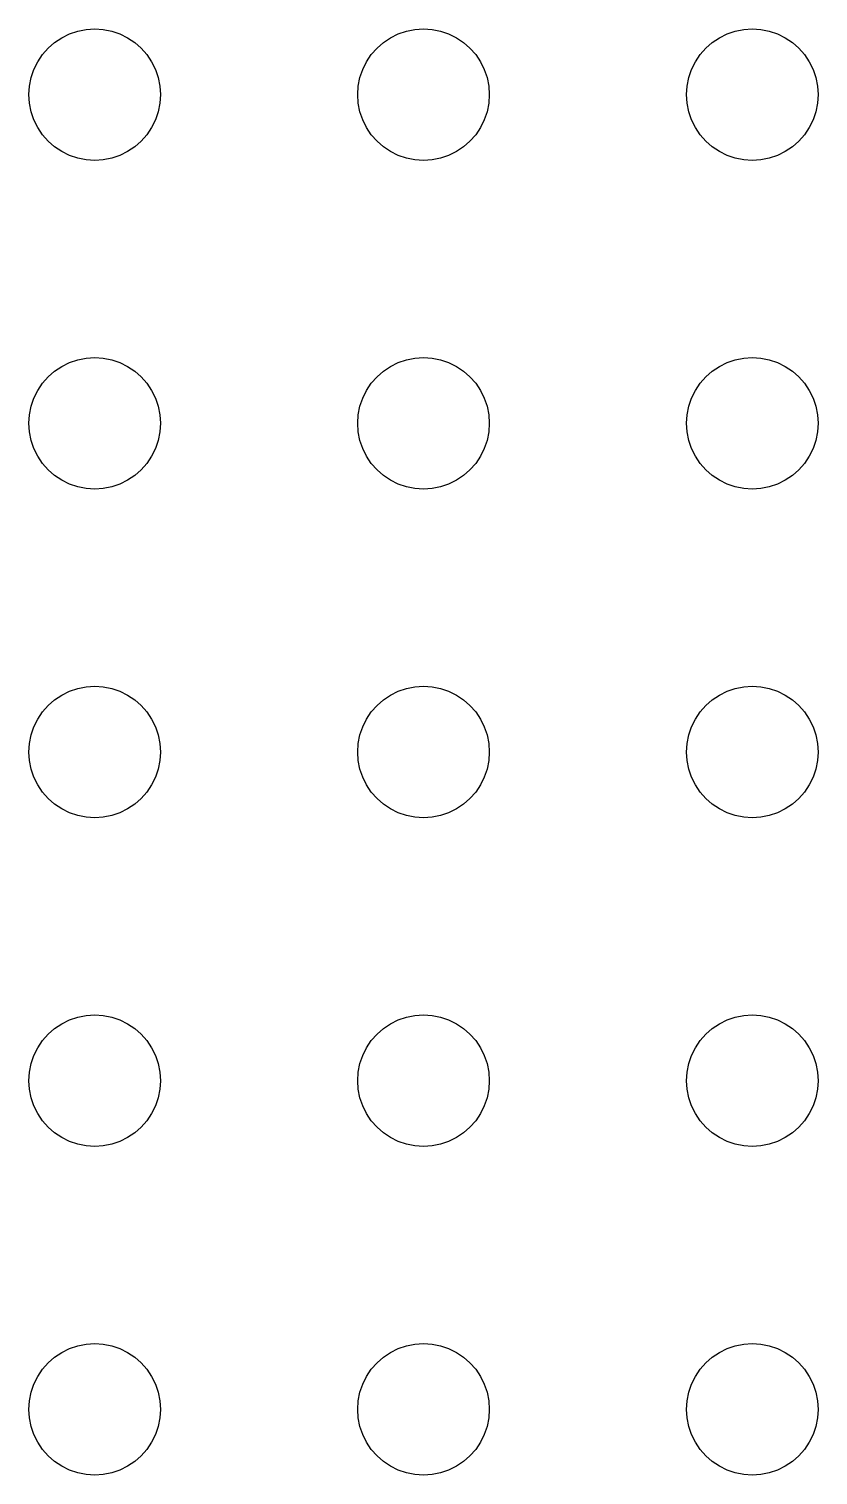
# Model space of a CAD drawing. Header units: metres. Extents: x -149 to 149, y -149 to 149.
# Drawn here: x 34.5 to 70.5, y -70.5 to -4.5 of the extents above; entities that cross this region are included whole.
import ezdxf

# ---------------------------------------------------------------- set-up
doc = ezdxf.new("R2010")
doc.units = ezdxf.units.M

msp = doc.modelspace()

# ---------------------------------------------------------------- linework, layer by layer
for p, q in [((36.3519, -4.72835), (36.7235, -4.60222)), ((36.7235, -4.60222), (37.1084, -4.52567)), ((37.1084, -4.52567), (37.5, -4.5)), ((37.5, -4.5), (37.8916, -4.52567)), ((37.8916, -4.52567), (38.2765, -4.60222)), ((38.2765, -4.60222), (38.648, -4.72835)), ((51.3519, -4.72835), (51.7235, -4.60222)), ((51.7235, -4.60222), (52.1084, -4.52567)), ((52.1084, -4.52567), (52.5, -4.5)), ((52.5, -4.5), (52.8916, -4.52567)), ((52.8916, -4.52567), (53.2765, -4.60222)), ((53.2765, -4.60222), (53.648, -4.72835)), ((66.3519, -4.72835), (66.7235, -4.60222)), ((66.7235, -4.60222), (67.1084, -4.52567)), ((67.1084, -4.52567), (67.5, -4.5)), ((67.5, -4.5), (67.8916, -4.52567)), ((67.8916, -4.52567), (68.2765, -4.60222)), ((68.2765, -4.60222), (68.648, -4.72835)), ((35.3787, -5.37868), (35.6737, -5.11993)), ((35.6737, -5.11993), (36, -4.90192)), ((36, -4.90192), (36.3519, -4.72835)), ((38.648, -4.72835), (39, -4.90192)), ((39, -4.90192), (39.3263, -5.11993)), ((39.3263, -5.11993), (39.6213, -5.37868)), ((50.3787, -5.37868), (50.6737, -5.11993)), ((50.6737, -5.11993), (51, -4.90192)), ((51, -4.90192), (51.3519, -4.72835)), ((53.648, -4.72835), (54, -4.90192)), ((54, -4.90192), (54.3263, -5.11993)), ((54.3263, -5.11993), (54.6213, -5.37868)), ((65.3787, -5.37868), (65.6737, -5.11993)), ((65.6737, -5.11993), (66, -4.90192)), ((66, -4.90192), (66.3519, -4.72835)), ((68.648, -4.72835), (69, -4.90192)), ((69, -4.90192), (69.3263, -5.11993)), ((69.3263, -5.11993), (69.6213, -5.37868)), ((34.9019, -6), (35.1199, -5.67371)), ((35.1199, -5.67371), (35.3787, -5.37868)), ((39.6213, -5.37868), (39.8801, -5.67371)), ((39.8801, -5.67371), (40.0981, -6)), ((49.9019, -6), (50.1199, -5.67371)), ((50.1199, -5.67371), (50.3787, -5.37868)), ((54.6213, -5.37868), (54.8801, -5.67371)), ((54.8801, -5.67371), (55.0981, -6)), ((64.9019, -6), (65.1199, -5.67371)), ((65.1199, -5.67371), (65.3787, -5.37868)), ((69.6213, -5.37868), (69.8801, -5.67371)), ((69.8801, -5.67371), (70.0981, -6)), ((34.6022, -6.72354), (34.7284, -6.35194)), ((34.7284, -6.35194), (34.9019, -6)), ((40.0981, -6), (40.2716, -6.35194)), ((40.2716, -6.35194), (40.3978, -6.72354)), ((49.6022, -6.72354), (49.7284, -6.35194)), ((49.7284, -6.35194), (49.9019, -6)), ((55.0981, -6), (55.2716, -6.35194)), ((55.2716, -6.35194), (55.3978, -6.72354)), ((64.6022, -6.72354), (64.7284, -6.35194)), ((64.7284, -6.35194), (64.9019, -6)), ((70.0981, -6), (70.2716, -6.35194)), ((70.2716, -6.35194), (70.3978, -6.72354)), ((34.5, -7.5), (34.5257, -7.10841)), ((34.5257, -7.10841), (34.6022, -6.72354)), ((40.3978, -6.72354), (40.4743, -7.10841)), ((40.4743, -7.10841), (40.5, -7.5)), ((49.5, -7.5), (49.5257, -7.10841)), ((49.5257, -7.10841), (49.6022, -6.72354)), ((55.3978, -6.72354), (55.4743, -7.10841)), ((55.4743, -7.10841), (55.5, -7.5)), ((64.5, -7.5), (64.5257, -7.10841)), ((64.5257, -7.10841), (64.6022, -6.72354)), ((70.3978, -6.72354), (70.4743, -7.10841)), ((70.4743, -7.10841), (70.5, -7.5)), ((34.5257, -7.89157), (34.5, -7.5)), ((34.6022, -8.27644), (34.5257, -7.89157)), ((40.4743, -7.89157), (40.3978, -8.27644)), ((40.5, -7.5), (40.4743, -7.89157)), ((49.5257, -7.89157), (49.5, -7.5)), ((49.6022, -8.27644), (49.5257, -7.89157)), ((55.4743, -7.89157), (55.3978, -8.27644)), ((55.5, -7.5), (55.4743, -7.89157)), ((64.5257, -7.89157), (64.5, -7.5)), ((64.6022, -8.27644), (64.5257, -7.89157)), ((70.4743, -7.89157), (70.3978, -8.27644)), ((70.5, -7.5), (70.4743, -7.89157)), ((34.7284, -8.64804), (34.6022, -8.27644)), ((40.3978, -8.27644), (40.2716, -8.64804)), ((49.7284, -8.64804), (49.6022, -8.27644)), ((55.3978, -8.27644), (55.2716, -8.64804)), ((64.7284, -8.64804), (64.6022, -8.27644)), ((70.3978, -8.27644), (70.2716, -8.64804)), ((34.9019, -9), (34.7284, -8.64804)), ((35.1199, -9.32628), (34.9019, -9)), ((40.0981, -9), (39.8801, -9.32628)), ((40.2716, -8.64804), (40.0981, -9)), ((49.9019, -9), (49.7284, -8.64804)), ((50.1199, -9.32628), (49.9019, -9)), ((55.0981, -9), (54.8801, -9.32628)), ((55.2716, -8.64804), (55.0981, -9)), ((64.9019, -9), (64.7284, -8.64804)), ((65.1199, -9.32628), (64.9019, -9)), ((70.0981, -9), (69.8801, -9.32628)), ((70.2716, -8.64804), (70.0981, -9)), ((35.3787, -9.62131), (35.1199, -9.32628)), ((35.6737, -9.88005), (35.3787, -9.62131)), ((36, -10.0981), (35.6737, -9.88005)), ((39.3263, -9.88005), (39, -10.0981)), ((39.6213, -9.62131), (39.3263, -9.88005)), ((39.8801, -9.32628), (39.6213, -9.62131)), ((50.3787, -9.62131), (50.1199, -9.32628)), ((50.6737, -9.88005), (50.3787, -9.62131)), ((51, -10.0981), (50.6737, -9.88005)), ((54.3263, -9.88005), (54, -10.0981)), ((54.6213, -9.62131), (54.3263, -9.88005)), ((54.8801, -9.32628), (54.6213, -9.62131)), ((65.3787, -9.62131), (65.1199, -9.32628)), ((65.6737, -9.88005), (65.3787, -9.62131)), ((66, -10.0981), (65.6737, -9.88005)), ((69.3263, -9.88005), (69, -10.0981)), ((69.6213, -9.62131), (69.3263, -9.88005)), ((69.8801, -9.32628), (69.6213, -9.62131)), ((36.3519, -10.2716), (36, -10.0981)), ((36.7235, -10.3978), (36.3519, -10.2716)), ((37.1084, -10.4743), (36.7235, -10.3978)), ((37.5, -10.5), (37.1084, -10.4743)), ((37.8916, -10.4743), (37.5, -10.5)), ((38.2765, -10.3978), (37.8916, -10.4743)), ((38.648, -10.2716), (38.2765, -10.3978)), ((39, -10.0981), (38.648, -10.2716)), ((51.3519, -10.2716), (51, -10.0981)), ((51.7235, -10.3978), (51.3519, -10.2716)), ((52.1084, -10.4743), (51.7235, -10.3978)), ((52.5, -10.5), (52.1084, -10.4743)), ((52.8916, -10.4743), (52.5, -10.5)), ((53.2765, -10.3978), (52.8916, -10.4743)), ((53.648, -10.2716), (53.2765, -10.3978)), ((54, -10.0981), (53.648, -10.2716)), ((66.3519, -10.2716), (66, -10.0981)), ((66.7235, -10.3978), (66.3519, -10.2716)), ((67.1084, -10.4743), (66.7235, -10.3978)), ((67.5, -10.5), (67.1084, -10.4743)), ((67.8916, -10.4743), (67.5, -10.5)), ((68.2765, -10.3978), (67.8916, -10.4743)), ((68.648, -10.2716), (68.2765, -10.3978)), ((69, -10.0981), (68.648, -10.2716)), ((36, -19.9019), (36.3519, -19.7283)), ((36.3519, -19.7283), (36.7235, -19.6022)), ((36.7235, -19.6022), (37.1084, -19.5257)), ((37.1084, -19.5257), (37.5, -19.5)), ((37.5, -19.5), (37.8916, -19.5257)), ((37.8916, -19.5257), (38.2765, -19.6022)), ((38.2765, -19.6022), (38.648, -19.7283)), ((38.648, -19.7283), (39, -19.9019)), ((51, -19.9019), (51.3519, -19.7283)), ((51.3519, -19.7283), (51.7235, -19.6022)), ((51.7235, -19.6022), (52.1084, -19.5257)), ((52.1084, -19.5257), (52.5, -19.5)), ((52.5, -19.5), (52.8916, -19.5257)), ((52.8916, -19.5257), (53.2765, -19.6022)), ((53.2765, -19.6022), (53.648, -19.7283)), ((53.648, -19.7283), (54, -19.9019)), ((66, -19.9019), (66.3519, -19.7283)), ((66.3519, -19.7283), (66.7235, -19.6022)), ((66.7235, -19.6022), (67.1084, -19.5257)), ((67.1084, -19.5257), (67.5, -19.5)), ((67.5, -19.5), (67.8916, -19.5257)), ((67.8916, -19.5257), (68.2765, -19.6022)), ((68.2765, -19.6022), (68.648, -19.7283)), ((68.648, -19.7283), (69, -19.9019)), ((35.1199, -20.6737), (35.3787, -20.3787)), ((35.3787, -20.3787), (35.6737, -20.1199)), ((35.6737, -20.1199), (36, -19.9019)), ((39, -19.9019), (39.3263, -20.1199)), ((39.3263, -20.1199), (39.6213, -20.3787)), ((39.6213, -20.3787), (39.8801, -20.6737)), ((50.1199, -20.6737), (50.3787, -20.3787)), ((50.3787, -20.3787), (50.6737, -20.1199)), ((50.6737, -20.1199), (51, -19.9019)), ((54, -19.9019), (54.3263, -20.1199)), ((54.3263, -20.1199), (54.6213, -20.3787)), ((54.6213, -20.3787), (54.8801, -20.6737)), ((65.1199, -20.6737), (65.3787, -20.3787)), ((65.3787, -20.3787), (65.6737, -20.1199)), ((65.6737, -20.1199), (66, -19.9019)), ((69, -19.9019), (69.3263, -20.1199)), ((69.3263, -20.1199), (69.6213, -20.3787)), ((69.6213, -20.3787), (69.8801, -20.6737)), ((34.7284, -21.3519), (34.9019, -21)), ((34.9019, -21), (35.1199, -20.6737)), ((39.8801, -20.6737), (40.0981, -21)), ((40.0981, -21), (40.2716, -21.3519)), ((49.7284, -21.3519), (49.9019, -21)), ((49.9019, -21), (50.1199, -20.6737)), ((54.8801, -20.6737), (55.0981, -21)), ((55.0981, -21), (55.2716, -21.3519)), ((64.7284, -21.3519), (64.9019, -21)), ((64.9019, -21), (65.1199, -20.6737)), ((69.8801, -20.6737), (70.0981, -21)), ((70.0981, -21), (70.2716, -21.3519)), ((34.5257, -22.1084), (34.6022, -21.7235)), ((34.6022, -21.7235), (34.7284, -21.3519)), ((40.2716, -21.3519), (40.3978, -21.7235)), ((40.3978, -21.7235), (40.4743, -22.1084)), ((49.5257, -22.1084), (49.6022, -21.7235)), ((49.6022, -21.7235), (49.7284, -21.3519)), ((55.2716, -21.3519), (55.3978, -21.7235)), ((55.3978, -21.7235), (55.4743, -22.1084)), ((64.5257, -22.1084), (64.6022, -21.7235)), ((64.6022, -21.7235), (64.7284, -21.3519)), ((70.2716, -21.3519), (70.3978, -21.7235)), ((70.3978, -21.7235), (70.4743, -22.1084)), ((34.5, -22.5), (34.5257, -22.1084)), ((40.4743, -22.1084), (40.5, -22.5)), ((49.5, -22.5), (49.5257, -22.1084)), ((55.4743, -22.1084), (55.5, -22.5)), ((64.5, -22.5), (64.5257, -22.1084)), ((70.4743, -22.1084), (70.5, -22.5)), ((34.5257, -22.8916), (34.5, -22.5)), ((34.6022, -23.2764), (34.5257, -22.8916)), ((40.4743, -22.8916), (40.3978, -23.2764)), ((40.5, -22.5), (40.4743, -22.8916)), ((49.5257, -22.8916), (49.5, -22.5)), ((49.6022, -23.2764), (49.5257, -22.8916)), ((55.4743, -22.8916), (55.3978, -23.2764)), ((55.5, -22.5), (55.4743, -22.8916)), ((64.5257, -22.8916), (64.5, -22.5)), ((64.6022, -23.2764), (64.5257, -22.8916)), ((70.4743, -22.8916), (70.3978, -23.2764)), ((70.5, -22.5), (70.4743, -22.8916)), ((34.7284, -23.648), (34.6022, -23.2764)), ((34.9019, -24), (34.7284, -23.648)), ((40.2716, -23.648), (40.0981, -24)), ((40.3978, -23.2764), (40.2716, -23.648)), ((49.7284, -23.648), (49.6022, -23.2764)), ((49.9019, -24), (49.7284, -23.648)), ((55.2716, -23.648), (55.0981, -24)), ((55.3978, -23.2764), (55.2716, -23.648)), ((64.7284, -23.648), (64.6022, -23.2764)), ((64.9019, -24), (64.7284, -23.648)), ((70.2716, -23.648), (70.0981, -24)), ((70.3978, -23.2764), (70.2716, -23.648)), ((35.1199, -24.3263), (34.9019, -24)), ((35.3787, -24.6213), (35.1199, -24.3263)), ((39.8801, -24.3263), (39.6213, -24.6213)), ((40.0981, -24), (39.8801, -24.3263)), ((50.1199, -24.3263), (49.9019, -24)), ((50.3787, -24.6213), (50.1199, -24.3263)), ((54.8801, -24.3263), (54.6213, -24.6213)), ((55.0981, -24), (54.8801, -24.3263)), ((65.1199, -24.3263), (64.9019, -24)), ((65.3787, -24.6213), (65.1199, -24.3263)), ((69.8801, -24.3263), (69.6213, -24.6213)), ((70.0981, -24), (69.8801, -24.3263)), ((35.6737, -24.8801), (35.3787, -24.6213)), ((36, -25.0981), (35.6737, -24.8801)), ((39.3263, -24.8801), (39, -25.0981)), ((39.6213, -24.6213), (39.3263, -24.8801)), ((50.6737, -24.8801), (50.3787, -24.6213)), ((51, -25.0981), (50.6737, -24.8801)), ((54.3263, -24.8801), (54, -25.0981)), ((54.6213, -24.6213), (54.3263, -24.8801)), ((65.6737, -24.8801), (65.3787, -24.6213)), ((66, -25.0981), (65.6737, -24.8801)), ((69.3263, -24.8801), (69, -25.0981)), ((69.6213, -24.6213), (69.3263, -24.8801)), ((36.3519, -25.2716), (36, -25.0981)), ((36.7235, -25.3978), (36.3519, -25.2716)), ((37.1084, -25.4743), (36.7235, -25.3978)), ((37.5, -25.5), (37.1084, -25.4743)), ((37.8916, -25.4743), (37.5, -25.5)), ((38.2765, -25.3978), (37.8916, -25.4743)), ((38.648, -25.2716), (38.2765, -25.3978)), ((39, -25.0981), (38.648, -25.2716)), ((51.3519, -25.2716), (51, -25.0981)), ((51.7235, -25.3978), (51.3519, -25.2716)), ((52.1084, -25.4743), (51.7235, -25.3978)), ((52.5, -25.5), (52.1084, -25.4743)), ((52.8916, -25.4743), (52.5, -25.5)), ((53.2765, -25.3978), (52.8916, -25.4743)), ((53.648, -25.2716), (53.2765, -25.3978)), ((54, -25.0981), (53.648, -25.2716)), ((66.3519, -25.2716), (66, -25.0981)), ((66.7235, -25.3978), (66.3519, -25.2716)), ((67.1084, -25.4743), (66.7235, -25.3978)), ((67.5, -25.5), (67.1084, -25.4743)), ((67.8916, -25.4743), (67.5, -25.5)), ((68.2765, -25.3978), (67.8916, -25.4743)), ((68.648, -25.2716), (68.2765, -25.3978)), ((69, -25.0981), (68.648, -25.2716)), ((35.6737, -35.1199), (36, -34.9019)), ((36, -34.9019), (36.3519, -34.7284)), ((36.3519, -34.7284), (36.7235, -34.6022)), ((36.7235, -34.6022), (37.1084, -34.5257)), ((37.1084, -34.5257), (37.5, -34.5)), ((37.5, -34.5), (37.8916, -34.5257)), ((37.8916, -34.5257), (38.2765, -34.6022)), ((38.2765, -34.6022), (38.648, -34.7284)), ((38.648, -34.7284), (39, -34.9019)), ((39, -34.9019), (39.3263, -35.1199)), ((50.6737, -35.1199), (51, -34.9019)), ((51, -34.9019), (51.3519, -34.7284)), ((51.3519, -34.7284), (51.7235, -34.6022)), ((51.7235, -34.6022), (52.1084, -34.5257)), ((52.1084, -34.5257), (52.5, -34.5)), ((52.5, -34.5), (52.8916, -34.5257)), ((52.8916, -34.5257), (53.2765, -34.6022)), ((53.2765, -34.6022), (53.648, -34.7284)), ((53.648, -34.7284), (54, -34.9019)), ((54, -34.9019), (54.3263, -35.1199)), ((65.6737, -35.1199), (66, -34.9019)), ((66, -34.9019), (66.3519, -34.7284)), ((66.3519, -34.7284), (66.7235, -34.6022)), ((66.7235, -34.6022), (67.1084, -34.5257)), ((67.1084, -34.5257), (67.5, -34.5)), ((67.5, -34.5), (67.8916, -34.5257)), ((67.8916, -34.5257), (68.2765, -34.6022)), ((68.2765, -34.6022), (68.648, -34.7284)), ((68.648, -34.7284), (69, -34.9019)), ((69, -34.9019), (69.3263, -35.1199)), ((35.1199, -35.6737), (35.3787, -35.3787)), ((35.3787, -35.3787), (35.6737, -35.1199)), ((39.3263, -35.1199), (39.6213, -35.3787)), ((39.6213, -35.3787), (39.8801, -35.6737)), ((50.1199, -35.6737), (50.3787, -35.3787)), ((50.3787, -35.3787), (50.6737, -35.1199)), ((54.3263, -35.1199), (54.6213, -35.3787)), ((54.6213, -35.3787), (54.8801, -35.6737)), ((65.1199, -35.6737), (65.3787, -35.3787)), ((65.3787, -35.3787), (65.6737, -35.1199)), ((69.3263, -35.1199), (69.6213, -35.3787)), ((69.6213, -35.3787), (69.8801, -35.6737)), ((34.7284, -36.3519), (34.9019, -36)), ((34.9019, -36), (35.1199, -35.6737)), ((39.8801, -35.6737), (40.0981, -36)), ((40.0981, -36), (40.2716, -36.3519)), ((49.7284, -36.3519), (49.9019, -36)), ((49.9019, -36), (50.1199, -35.6737)), ((54.8801, -35.6737), (55.0981, -36)), ((55.0981, -36), (55.2716, -36.3519)), ((64.7284, -36.3519), (64.9019, -36)), ((64.9019, -36), (65.1199, -35.6737)), ((69.8801, -35.6737), (70.0981, -36)), ((70.0981, -36), (70.2716, -36.3519)), ((34.5257, -37.1084), (34.6022, -36.7235)), ((34.6022, -36.7235), (34.7284, -36.3519)), ((40.2716, -36.3519), (40.3978, -36.7235)), ((40.3978, -36.7235), (40.4743, -37.1084)), ((49.5257, -37.1084), (49.6022, -36.7235)), ((49.6022, -36.7235), (49.7284, -36.3519)), ((55.2716, -36.3519), (55.3978, -36.7235)), ((55.3978, -36.7235), (55.4743, -37.1084)), ((64.5257, -37.1084), (64.6022, -36.7235)), ((64.6022, -36.7235), (64.7284, -36.3519)), ((70.2716, -36.3519), (70.3978, -36.7235)), ((70.3978, -36.7235), (70.4743, -37.1084)), ((34.5, -37.5), (34.5257, -37.1084)), ((34.5257, -37.8916), (34.5, -37.5)), ((40.4743, -37.1084), (40.5, -37.5)), ((40.5, -37.5), (40.4743, -37.8916)), ((49.5, -37.5), (49.5257, -37.1084)), ((49.5257, -37.8916), (49.5, -37.5)), ((55.4743, -37.1084), (55.5, -37.5)), ((55.5, -37.5), (55.4743, -37.8916)), ((64.5, -37.5), (64.5257, -37.1084)), ((64.5257, -37.8916), (64.5, -37.5)), ((70.4743, -37.1084), (70.5, -37.5)), ((70.5, -37.5), (70.4743, -37.8916)), ((34.6022, -38.2765), (34.5257, -37.8916)), ((34.7284, -38.648), (34.6022, -38.2765)), ((40.3978, -38.2765), (40.2716, -38.648)), ((40.4743, -37.8916), (40.3978, -38.2765)), ((49.6022, -38.2765), (49.5257, -37.8916)), ((49.7284, -38.648), (49.6022, -38.2765)), ((55.3978, -38.2765), (55.2716, -38.648)), ((55.4743, -37.8916), (55.3978, -38.2765)), ((64.6022, -38.2765), (64.5257, -37.8916)), ((64.7284, -38.648), (64.6022, -38.2765)), ((70.3978, -38.2765), (70.2716, -38.648)), ((70.4743, -37.8916), (70.3978, -38.2765)), ((34.9019, -39), (34.7284, -38.648)), ((40.2716, -38.648), (40.0981, -39)), ((49.9019, -39), (49.7284, -38.648)), ((55.2716, -38.648), (55.0981, -39)), ((64.9019, -39), (64.7284, -38.648)), ((70.2716, -38.648), (70.0981, -39)), ((35.1199, -39.3263), (34.9019, -39)), ((35.3787, -39.6213), (35.1199, -39.3263)), ((39.8801, -39.3263), (39.6213, -39.6213)), ((40.0981, -39), (39.8801, -39.3263)), ((50.1199, -39.3263), (49.9019, -39)), ((50.3787, -39.6213), (50.1199, -39.3263)), ((54.8801, -39.3263), (54.6213, -39.6213)), ((55.0981, -39), (54.8801, -39.3263)), ((65.1199, -39.3263), (64.9019, -39)), ((65.3787, -39.6213), (65.1199, -39.3263)), ((69.8801, -39.3263), (69.6213, -39.6213)), ((70.0981, -39), (69.8801, -39.3263)), ((35.6737, -39.8801), (35.3787, -39.6213)), ((36, -40.0981), (35.6737, -39.8801)), ((36.3519, -40.2716), (36, -40.0981)), ((39, -40.0981), (38.648, -40.2716)), ((39.3263, -39.8801), (39, -40.0981)), ((39.6213, -39.6213), (39.3263, -39.8801)), ((50.6737, -39.8801), (50.3787, -39.6213)), ((51, -40.0981), (50.6737, -39.8801)), ((51.3519, -40.2716), (51, -40.0981)), ((54, -40.0981), (53.648, -40.2716)), ((54.3263, -39.8801), (54, -40.0981)), ((54.6213, -39.6213), (54.3263, -39.8801)), ((65.6737, -39.8801), (65.3787, -39.6213)), ((66, -40.0981), (65.6737, -39.8801)), ((66.3519, -40.2716), (66, -40.0981)), ((69, -40.0981), (68.648, -40.2716)), ((69.3263, -39.8801), (69, -40.0981)), ((69.6213, -39.6213), (69.3263, -39.8801)), ((36.7235, -40.3978), (36.3519, -40.2716)), ((37.1084, -40.4743), (36.7235, -40.3978)), ((37.5, -40.5), (37.1084, -40.4743)), ((37.8916, -40.4743), (37.5, -40.5)), ((38.2765, -40.3978), (37.8916, -40.4743)), ((38.648, -40.2716), (38.2765, -40.3978)), ((51.7235, -40.3978), (51.3519, -40.2716)), ((52.1084, -40.4743), (51.7235, -40.3978)), ((52.5, -40.5), (52.1084, -40.4743)), ((52.8916, -40.4743), (52.5, -40.5)), ((53.2765, -40.3978), (52.8916, -40.4743)), ((53.648, -40.2716), (53.2765, -40.3978)), ((66.7235, -40.3978), (66.3519, -40.2716)), ((67.1084, -40.4743), (66.7235, -40.3978)), ((67.5, -40.5), (67.1084, -40.4743)), ((67.8916, -40.4743), (67.5, -40.5)), ((68.2765, -40.3978), (67.8916, -40.4743)), ((68.648, -40.2716), (68.2765, -40.3978)), ((37.1084, -49.5257), (37.5, -49.5)), ((37.5, -49.5), (37.8916, -49.5257)), ((52.1084, -49.5257), (52.5, -49.5)), ((52.5, -49.5), (52.8916, -49.5257)), ((67.1084, -49.5257), (67.5, -49.5)), ((67.5, -49.5), (67.8916, -49.5257)), ((35.3787, -50.3787), (35.6737, -50.1199)), ((35.6737, -50.1199), (36, -49.9019)), ((36, -49.9019), (36.3519, -49.7284)), ((36.3519, -49.7284), (36.7235, -49.6022)), ((36.7235, -49.6022), (37.1084, -49.5257)), ((37.8916, -49.5257), (38.2765, -49.6022)), ((38.2765, -49.6022), (38.648, -49.7284)), ((38.648, -49.7284), (39, -49.9019)), ((39, -49.9019), (39.3263, -50.1199)), ((39.3263, -50.1199), (39.6213, -50.3787)), ((50.3787, -50.3787), (50.6737, -50.1199)), ((50.6737, -50.1199), (51, -49.9019)), ((51, -49.9019), (51.3519, -49.7284)), ((51.3519, -49.7284), (51.7235, -49.6022)), ((51.7235, -49.6022), (52.1084, -49.5257)), ((52.8916, -49.5257), (53.2765, -49.6022)), ((53.2765, -49.6022), (53.648, -49.7284)), ((53.648, -49.7284), (54, -49.9019)), ((54, -49.9019), (54.3263, -50.1199)), ((54.3263, -50.1199), (54.6213, -50.3787)), ((65.3787, -50.3787), (65.6737, -50.1199)), ((65.6737, -50.1199), (66, -49.9019)), ((66, -49.9019), (66.3519, -49.7284)), ((66.3519, -49.7284), (66.7235, -49.6022)), ((66.7235, -49.6022), (67.1084, -49.5257)), ((67.8916, -49.5257), (68.2765, -49.6022)), ((68.2765, -49.6022), (68.648, -49.7284)), ((68.648, -49.7284), (69, -49.9019)), ((69, -49.9019), (69.3263, -50.1199)), ((69.3263, -50.1199), (69.6213, -50.3787)), ((34.9019, -51), (35.1199, -50.6737)), ((35.1199, -50.6737), (35.3787, -50.3787)), ((39.6213, -50.3787), (39.8801, -50.6737)), ((39.8801, -50.6737), (40.0981, -51)), ((49.9019, -51), (50.1199, -50.6737)), ((50.1199, -50.6737), (50.3787, -50.3787)), ((54.6213, -50.3787), (54.8801, -50.6737)), ((54.8801, -50.6737), (55.0981, -51)), ((64.9019, -51), (65.1199, -50.6737)), ((65.1199, -50.6737), (65.3787, -50.3787)), ((69.6213, -50.3787), (69.8801, -50.6737)), ((69.8801, -50.6737), (70.0981, -51)), ((34.6022, -51.7235), (34.7284, -51.3519)), ((34.7284, -51.3519), (34.9019, -51)), ((40.0981, -51), (40.2716, -51.3519)), ((40.2716, -51.3519), (40.3978, -51.7235)), ((49.6022, -51.7235), (49.7284, -51.3519)), ((49.7284, -51.3519), (49.9019, -51)), ((55.0981, -51), (55.2716, -51.3519)), ((55.2716, -51.3519), (55.3978, -51.7235)), ((64.6022, -51.7235), (64.7284, -51.3519)), ((64.7284, -51.3519), (64.9019, -51)), ((70.0981, -51), (70.2716, -51.3519)), ((70.2716, -51.3519), (70.3978, -51.7235)), ((34.5, -52.5), (34.5257, -52.1084)), ((34.5257, -52.1084), (34.6022, -51.7235)), ((40.3978, -51.7235), (40.4743, -52.1084)), ((40.4743, -52.1084), (40.5, -52.5)), ((49.5, -52.5), (49.5257, -52.1084)), ((49.5257, -52.1084), (49.6022, -51.7235)), ((55.3978, -51.7235), (55.4743, -52.1084)), ((55.4743, -52.1084), (55.5, -52.5)), ((64.5, -52.5), (64.5257, -52.1084)), ((64.5257, -52.1084), (64.6022, -51.7235)), ((70.3978, -51.7235), (70.4743, -52.1084)), ((70.4743, -52.1084), (70.5, -52.5)), ((34.5257, -52.8916), (34.5, -52.5)), ((40.5, -52.5), (40.4743, -52.8916)), ((49.5257, -52.8916), (49.5, -52.5)), ((55.5, -52.5), (55.4743, -52.8916)), ((64.5257, -52.8916), (64.5, -52.5)), ((70.5, -52.5), (70.4743, -52.8916)), ((34.6022, -53.2765), (34.5257, -52.8916)), ((34.7284, -53.648), (34.6022, -53.2765)), ((40.3978, -53.2765), (40.2716, -53.648)), ((40.4743, -52.8916), (40.3978, -53.2765)), ((49.6022, -53.2765), (49.5257, -52.8916)), ((49.7284, -53.648), (49.6022, -53.2765)), ((55.3978, -53.2765), (55.2716, -53.648)), ((55.4743, -52.8916), (55.3978, -53.2765)), ((64.6022, -53.2765), (64.5257, -52.8916)), ((64.7284, -53.648), (64.6022, -53.2765)), ((70.3978, -53.2765), (70.2716, -53.648)), ((70.4743, -52.8916), (70.3978, -53.2765)), ((34.9019, -54), (34.7284, -53.648)), ((35.1199, -54.3263), (34.9019, -54)), ((40.0981, -54), (39.8801, -54.3263)), ((40.2716, -53.648), (40.0981, -54)), ((49.9019, -54), (49.7284, -53.648)), ((50.1199, -54.3263), (49.9019, -54)), ((55.0981, -54), (54.8801, -54.3263)), ((55.2716, -53.648), (55.0981, -54)), ((64.9019, -54), (64.7284, -53.648)), ((65.1199, -54.3263), (64.9019, -54)), ((70.0981, -54), (69.8801, -54.3263)), ((70.2716, -53.648), (70.0981, -54)), ((35.3787, -54.6213), (35.1199, -54.3263)), ((35.6737, -54.8801), (35.3787, -54.6213)), ((39.6213, -54.6213), (39.3263, -54.8801)), ((39.8801, -54.3263), (39.6213, -54.6213)), ((50.3787, -54.6213), (50.1199, -54.3263)), ((50.6737, -54.8801), (50.3787, -54.6213)), ((54.6213, -54.6213), (54.3263, -54.8801)), ((54.8801, -54.3263), (54.6213, -54.6213)), ((65.3787, -54.6213), (65.1199, -54.3263)), ((65.6737, -54.8801), (65.3787, -54.6213)), ((69.6213, -54.6213), (69.3263, -54.8801)), ((69.8801, -54.3263), (69.6213, -54.6213)), ((36, -55.0981), (35.6737, -54.8801)), ((36.3519, -55.2716), (36, -55.0981)), ((36.7235, -55.3978), (36.3519, -55.2716)), ((37.1084, -55.4743), (36.7235, -55.3978)), ((38.2765, -55.3978), (37.8916, -55.4743)), ((38.648, -55.2716), (38.2765, -55.3978)), ((39, -55.0981), (38.648, -55.2716)), ((39.3263, -54.8801), (39, -55.0981)), ((51, -55.0981), (50.6737, -54.8801)), ((51.3519, -55.2716), (51, -55.0981)), ((51.7235, -55.3978), (51.3519, -55.2716)), ((52.1084, -55.4743), (51.7235, -55.3978)), ((53.2765, -55.3978), (52.8916, -55.4743)), ((53.648, -55.2716), (53.2765, -55.3978)), ((54, -55.0981), (53.648, -55.2716)), ((54.3263, -54.8801), (54, -55.0981)), ((66, -55.0981), (65.6737, -54.8801)), ((66.3519, -55.2716), (66, -55.0981)), ((66.7235, -55.3978), (66.3519, -55.2716)), ((67.1084, -55.4743), (66.7235, -55.3978)), ((68.2765, -55.3978), (67.8916, -55.4743)), ((68.648, -55.2716), (68.2765, -55.3978)), ((69, -55.0981), (68.648, -55.2716)), ((69.3263, -54.8801), (69, -55.0981)), ((37.5, -55.5), (37.1084, -55.4743)), ((37.8916, -55.4743), (37.5, -55.5)), ((52.5, -55.5), (52.1084, -55.4743)), ((52.8916, -55.4743), (52.5, -55.5)), ((67.5, -55.5), (67.1084, -55.4743)), ((67.8916, -55.4743), (67.5, -55.5)), ((36.3519, -64.7284), (36.7235, -64.6022)), ((36.7235, -64.6022), (37.1084, -64.5257)), ((37.1084, -64.5257), (37.5, -64.5)), ((37.5, -64.5), (37.8916, -64.5257)), ((37.8916, -64.5257), (38.2765, -64.6022)), ((38.2765, -64.6022), (38.648, -64.7284)), ((51.3519, -64.7284), (51.7235, -64.6022)), ((51.7235, -64.6022), (52.1084, -64.5257)), ((52.1084, -64.5257), (52.5, -64.5)), ((52.5, -64.5), (52.8916, -64.5257)), ((52.8916, -64.5257), (53.2765, -64.6022)), ((53.2765, -64.6022), (53.648, -64.7284)), ((66.3519, -64.7284), (66.7235, -64.6022)), ((66.7235, -64.6022), (67.1084, -64.5257)), ((67.1084, -64.5257), (67.5, -64.5)), ((67.5, -64.5), (67.8916, -64.5257)), ((67.8916, -64.5257), (68.2765, -64.6022)), ((68.2765, -64.6022), (68.648, -64.7284)), ((35.3787, -65.3787), (35.6737, -65.1199)), ((35.6737, -65.1199), (36, -64.9019)), ((36, -64.9019), (36.3519, -64.7284)), ((38.648, -64.7284), (39, -64.9019)), ((39, -64.9019), (39.3263, -65.1199)), ((39.3263, -65.1199), (39.6213, -65.3787)), ((50.3787, -65.3787), (50.6737, -65.1199)), ((50.6737, -65.1199), (51, -64.9019)), ((51, -64.9019), (51.3519, -64.7284)), ((53.648, -64.7284), (54, -64.9019)), ((54, -64.9019), (54.3263, -65.1199)), ((54.3263, -65.1199), (54.6213, -65.3787)), ((65.3787, -65.3787), (65.6737, -65.1199)), ((65.6737, -65.1199), (66, -64.9019)), ((66, -64.9019), (66.3519, -64.7284)), ((68.648, -64.7284), (69, -64.9019)), ((69, -64.9019), (69.3263, -65.1199)), ((69.3263, -65.1199), (69.6213, -65.3787)), ((34.7284, -66.3519), (34.9019, -66)), ((34.9019, -66), (35.1199, -65.6737)), ((35.1199, -65.6737), (35.3787, -65.3787)), ((39.6213, -65.3787), (39.8801, -65.6737)), ((39.8801, -65.6737), (40.0981, -66)), ((40.0981, -66), (40.2716, -66.3519)), ((49.7284, -66.3519), (49.9019, -66)), ((49.9019, -66), (50.1199, -65.6737)), ((50.1199, -65.6737), (50.3787, -65.3787)), ((54.6213, -65.3787), (54.8801, -65.6737)), ((54.8801, -65.6737), (55.0981, -66)), ((55.0981, -66), (55.2716, -66.3519)), ((64.7284, -66.3519), (64.9019, -66)), ((64.9019, -66), (65.1199, -65.6737)), ((65.1199, -65.6737), (65.3787, -65.3787)), ((69.6213, -65.3787), (69.8801, -65.6737)), ((69.8801, -65.6737), (70.0981, -66)), ((70.0981, -66), (70.2716, -66.3519)), ((34.6022, -66.7235), (34.7284, -66.3519)), ((40.2716, -66.3519), (40.3978, -66.7235)), ((49.6022, -66.7235), (49.7284, -66.3519)), ((55.2716, -66.3519), (55.3978, -66.7235)), ((64.6022, -66.7235), (64.7284, -66.3519)), ((70.2716, -66.3519), (70.3978, -66.7235)), ((34.5, -67.5), (34.5257, -67.1084)), ((34.5257, -67.1084), (34.6022, -66.7235)), ((40.3978, -66.7235), (40.4743, -67.1084)), ((40.4743, -67.1084), (40.5, -67.5)), ((49.5, -67.5), (49.5257, -67.1084)), ((49.5257, -67.1084), (49.6022, -66.7235)), ((55.3978, -66.7235), (55.4743, -67.1084)), ((55.4743, -67.1084), (55.5, -67.5)), ((64.5, -67.5), (64.5257, -67.1084)), ((64.5257, -67.1084), (64.6022, -66.7235)), ((70.3978, -66.7235), (70.4743, -67.1084)), ((70.4743, -67.1084), (70.5, -67.5)), ((34.5257, -67.8916), (34.5, -67.5)), ((34.6022, -68.2765), (34.5257, -67.8916)), ((40.4743, -67.8916), (40.3978, -68.2765)), ((40.5, -67.5), (40.4743, -67.8916)), ((49.5257, -67.8916), (49.5, -67.5)), ((49.6022, -68.2765), (49.5257, -67.8916)), ((55.4743, -67.8916), (55.3978, -68.2765)), ((55.5, -67.5), (55.4743, -67.8916)), ((64.5257, -67.8916), (64.5, -67.5)), ((64.6022, -68.2765), (64.5257, -67.8916)), ((70.4743, -67.8916), (70.3978, -68.2765)), ((70.5, -67.5), (70.4743, -67.8916)), ((34.7284, -68.648), (34.6022, -68.2765)), ((40.3978, -68.2765), (40.2716, -68.648)), ((49.7284, -68.648), (49.6022, -68.2765)), ((55.3978, -68.2765), (55.2716, -68.648)), ((64.7284, -68.648), (64.6022, -68.2765)), ((70.3978, -68.2765), (70.2716, -68.648)), ((34.9019, -69), (34.7284, -68.648)), ((35.1199, -69.3263), (34.9019, -69)), ((40.0981, -69), (39.8801, -69.3263)), ((40.2716, -68.648), (40.0981, -69)), ((49.9019, -69), (49.7284, -68.648)), ((50.1199, -69.3263), (49.9019, -69)), ((55.0981, -69), (54.8801, -69.3263)), ((55.2716, -68.648), (55.0981, -69)), ((64.9019, -69), (64.7284, -68.648)), ((65.1199, -69.3263), (64.9019, -69)), ((70.0981, -69), (69.8801, -69.3263)), ((70.2716, -68.648), (70.0981, -69)), ((35.3787, -69.6213), (35.1199, -69.3263)), ((35.6737, -69.8801), (35.3787, -69.6213)), ((36, -70.0981), (35.6737, -69.8801)), ((39.3263, -69.8801), (39, -70.0981)), ((39.6213, -69.6213), (39.3263, -69.8801)), ((39.8801, -69.3263), (39.6213, -69.6213)), ((50.3787, -69.6213), (50.1199, -69.3263)), ((50.6737, -69.8801), (50.3787, -69.6213)), ((51, -70.0981), (50.6737, -69.8801)), ((54.3263, -69.8801), (54, -70.0981)), ((54.6213, -69.6213), (54.3263, -69.8801)), ((54.8801, -69.3263), (54.6213, -69.6213)), ((65.3787, -69.6213), (65.1199, -69.3263)), ((65.6737, -69.8801), (65.3787, -69.6213)), ((66, -70.0981), (65.6737, -69.8801)), ((69.3263, -69.8801), (69, -70.0981)), ((69.6213, -69.6213), (69.3263, -69.8801)), ((69.8801, -69.3263), (69.6213, -69.6213)), ((36.3519, -70.2716), (36, -70.0981)), ((36.7235, -70.3978), (36.3519, -70.2716)), ((37.1084, -70.4743), (36.7235, -70.3978)), ((37.5, -70.5), (37.1084, -70.4743)), ((37.8916, -70.4743), (37.5, -70.5)), ((38.2765, -70.3978), (37.8916, -70.4743)), ((38.648, -70.2716), (38.2765, -70.3978)), ((39, -70.0981), (38.648, -70.2716)), ((51.3519, -70.2716), (51, -70.0981)), ((51.7235, -70.3978), (51.3519, -70.2716)), ((52.1084, -70.4743), (51.7235, -70.3978)), ((52.5, -70.5), (52.1084, -70.4743)), ((52.8916, -70.4743), (52.5, -70.5)), ((53.2765, -70.3978), (52.8916, -70.4743)), ((53.648, -70.2716), (53.2765, -70.3978)), ((54, -70.0981), (53.648, -70.2716)), ((66.3519, -70.2716), (66, -70.0981)), ((66.7235, -70.3978), (66.3519, -70.2716)), ((67.1084, -70.4743), (66.7235, -70.3978)), ((67.5, -70.5), (67.1084, -70.4743)), ((67.8916, -70.4743), (67.5, -70.5)), ((68.2765, -70.3978), (67.8916, -70.4743)), ((68.648, -70.2716), (68.2765, -70.3978)), ((69, -70.0981), (68.648, -70.2716))]:
    msp.add_line(p, q)

doc.saveas('drawing.dxf')
